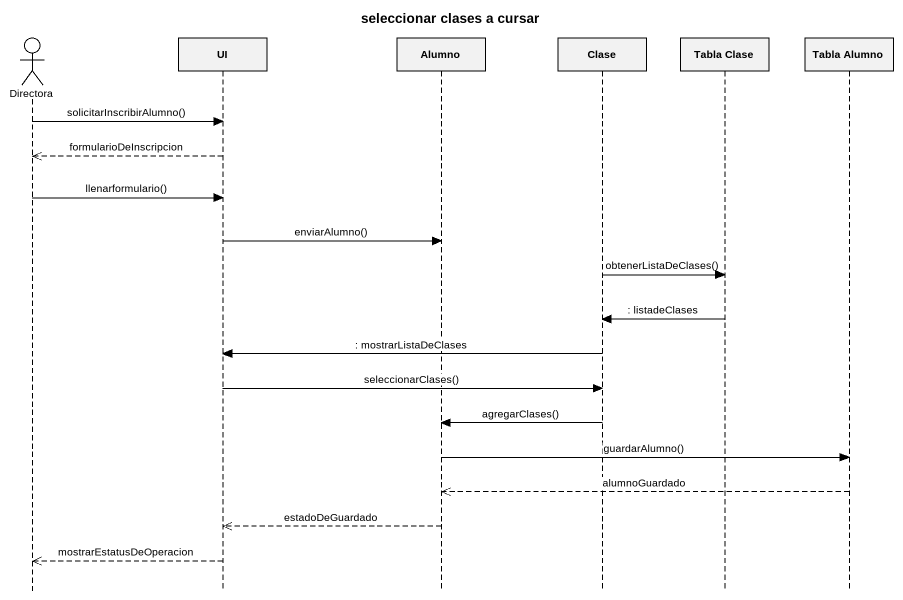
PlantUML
@startuml
title seleccionar clases a cursar
hide footbox
actor Directora
participant UI
participant Alumno
participant Clase
participant "Tabla Clase" as Tabla_Clase
participant "Tabla Alumno" as Tabla_Alumno

Directora -> UI : solicitarInscribirAlumno()
UI -->> Directora : formularioDeInscripcion
Directora -> UI : llenarformulario()
UI -> Alumno : enviarAlumno()
Clase -> Tabla_Clase : obtenerListaDeClases()
Tabla_Clase -> Clase : : listadeClases
Clase -> UI : : mostrarListaDeClases
UI -> Clase : seleccionarClases()
Clase -> Alumno : agregarClases()
Alumno -> Tabla_Alumno : guardarAlumno()
Tabla_Alumno -->> Alumno : alumnoGuardado
Alumno -->> UI : estadoDeGuardado
UI -->> Directora : mostrarEstatusDeOperacion
@enduml
